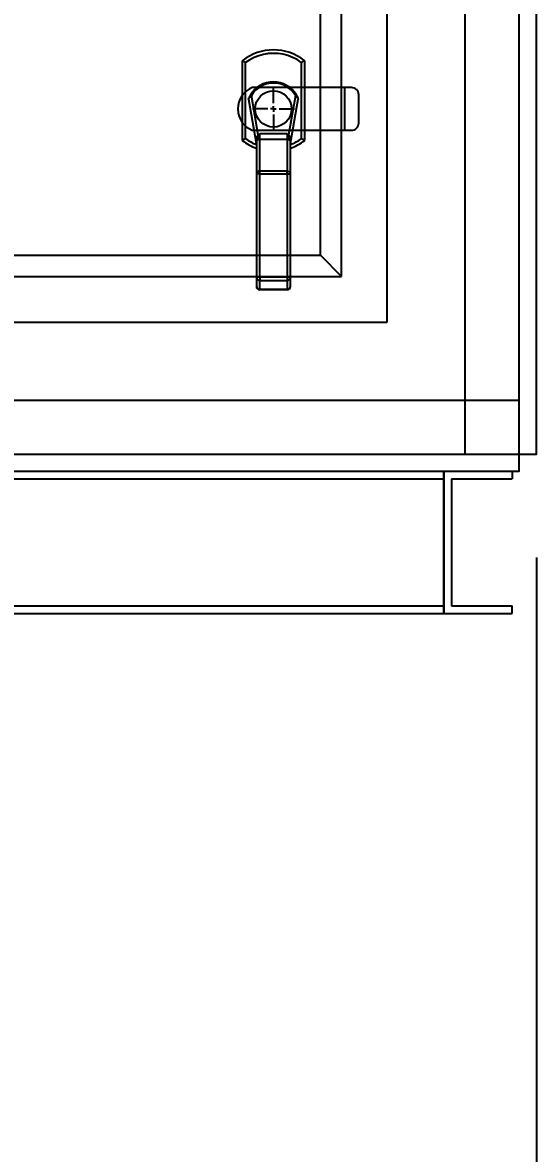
# Model space of a CAD drawing. Header units: millimetres. Extents: x -8864 to 19363, y -6016 to 13777.
# Drawn here: x 4188 to 4549, y -480 to 316 of the extents above; entities that cross this region are included whole.
import ezdxf

# ---------------------------------------------------------------- set-up
doc = ezdxf.new("R2010")
doc.units = ezdxf.units.MM
for name, color, linetype in [('Dim', 1, 'Continuous'), ('McDoor', 7, 'Continuous'), ('McFrame', 7, 'Continuous')]:
    doc.layers.add(name, color=color, linetype=linetype)
doc.styles.add('ROMANS', font='romans.shx')
doc.dimstyles.new('McDim', dxfattribs={"dimscale": 97, "dimtxt": 1.8, "dimasz": 2, "dimexe": 1.25, "dimexo": 0.625, "dimtad": 1, "dimdec": 1, "dimdsep": 46, "dimtxsty": 'ROMANS', "dimcen": 2.5, "dimadec": 0, "dimazin": 0, "dimtfac": 1, "dimtmove": 0, "dimatfit": 1, "dimfxl": 0, "dimarcsym": 0})

# ---------------------------------------------------------------- blocks, each defined once
blk = doc.blocks.new('MXE-B5 P P-Door_820_1750')
for p, q in [((780, 0, 0), (780, 1750, 0)), ((655, 125, 0), (655, 1625, 0)), ((640, 140, 0), (640, 1610, 0)), ((585, 276.87, 0), (585, 220.87, 0)), ((587.4, 222.06, 0), (587.4, 275.67, 0)), ((626.6, 275.67, 0), (626.6, 222.06, 0)), ((629, 220.87, 0), (629, 276.87, 0)), ((589.48, 249.89, 0), (594.96, 218.81, 0)), ((596.37, 224.66, 0), (591.48, 252.4, 0)), ((622.52, 252.4, 0), (617.63, 224.66, 0)), ((619.04, 218.81, 0), (624.52, 249.89, 0)), ((597.4, 221.73, 0), (597.4, 225.4, 0)), ((616.6, 225.4, 0), (597.4, 225.4, 0)), ((616.6, 225.4, 0), (616.6, 221.73, 0)), ((595, 220.57, 0), (595, 219.89, 0)), ((595, 219.89, 0), (595, 197.35, 0)), ((597.4, 221.73, 0), (616.6, 221.73, 0)), ((597.4, 199.19, 0), (597.4, 221.73, 0)), ((616.6, 221.73, 0), (616.6, 199.19, 0)), ((619, 219.89, 0), (619, 220.57, 0)), ((619, 197.35, 0), (619, 219.89, 0)), ((619.04, 218.81, 0), (619.22, 220.95, 0)), ((597.4, 197.35, 0), (597.4, 199.19, 0)), ((616.6, 199.19, 0), (597.4, 199.19, 0)), ((616.6, 197.35, 0), (616.6, 199.19, 0)), ((597.4, 197.35, 0), (595, 197.35, 0)), ((595, 197.35, 0), (595, 124.51, 0)), ((597.4, 197.35, 0), (616.6, 197.35, 0)), ((597.4, 124.51, 0), (597.4, 197.35, 0)), ((616.6, 197.35, 0), (619, 197.35, 0)), ((616.6, 197.35, 0), (616.6, 124.51, 0)), ((619, 124.51, 0), (619, 197.35, 0)), ((140, 140, 0), (640, 140, 0)), ((640, 140, 0), (655, 125, 0)), ((125, 125, 0), (655, 125, 0)), ((597.4, 124.51, 0), (595, 124.51, 0)), ((595, 124.51, 0), (595, 118.13, 0)), ((597.4, 124.51, 0), (597.4, 122.3, 0)), ((616.6, 124.51, 0), (597.4, 124.51, 0)), ((597.4, 122.3, 0), (616.6, 122.3, 0)), ((597.4, 115.92, 0), (597.4, 122.3, 0)), ((619, 124.51, 0), (616.6, 124.51, 0)), ((616.6, 124.51, 0), (616.6, 122.3, 0)), ((616.6, 122.3, 0), (616.6, 115.92, 0)), ((619, 118.13, 0), (619, 124.51, 0)), ((597.4, 115.92, 0), (597.4, 115.73, 0)), ((616.6, 115.92, 0), (597.4, 115.92, 0)), ((616.6, 115.73, 0), (597.4, 115.73, 0)), ((616.6, 115.92, 0), (616.6, 115.73, 0)), ((0, 0, 0), (780, 0, 0))]:
    blk.add_line(p, q)
at = {"elevation": 0}
blk.add_lwpolyline([(592, 228), (662, 228, 0.414214), (667, 233), (667, 253, 0.414214), (662, 258), (592, 258)], format="xyb", dxfattribs=at)
for points in [[(590.79, 252.81), (590.81, 252.81), (590.85, 252.78), (590.91, 252.74), (590.99, 252.69), (591.1, 252.63), (591.22, 252.56), (591.34, 252.48), (591.48, 252.4)], [(623.21, 252.81), (623.19, 252.81), (623.15, 252.78), (623.09, 252.74), (623.01, 252.69), (622.9, 252.63), (622.78, 252.56), (622.66, 252.48), (622.52, 252.4)], [(596.37, 224.66), (596.44, 224.57), (596.5, 224.48), (596.57, 224.4), (596.63, 224.31), (596.7, 224.22), (596.76, 224.14), (596.82, 224.05), (596.88, 223.97)], [(617.12, 223.97), (617.18, 224.05), (617.24, 224.14), (617.3, 224.22), (617.37, 224.31), (617.43, 224.4), (617.5, 224.48), (617.56, 224.57), (617.63, 224.66)], [(594.78, 220.95), (594.86, 220.02), (594.92, 219.35), (594.95, 218.95), (594.96, 218.81)]]:
    blk.add_lwpolyline(points, dxfattribs=at)
blk.add_circle((607, 243, 0), 12.8)
for centre, radius, start, end in [((607, 248.87, 0), 35.61, 51.84277, 128.15723), ((607, 248.87, 0), 33.21, 78.38935, 126.17132), ((607, 248.87, 0), 33.21, 53.82868, 102.95001), ((598.25, 243, 0), 16.25, 112.61986, 247.38014), ((607, 243, 0), 18.95, 31.19906, 148.80094), ((607, 243, 0), 18.15, 31.19906, 148.80094), ((590.27, 250.03, 0), 0.8, 157.20351, 190), ((623.73, 250.03, 0), 0.8, 350, 22.79649), ((607, 248.87, 0), 35.61, 231.84277, 250.30619), ((607, 248.87, 0), 33.21, 233.82868, 248.817), ((594.48, 220.53, 0), 0.518, 4.66562, 55.41201), ((592.6, 218.4, 0), 2.4, 0, 10), ((597.15, 219.56, 0), 2.18, 83.45912, 171.44835), ((616.85, 219.56, 0), 2.18, 8.55169, 96.54087), ((607, 248.87, 0), 33.21, 291.183, 306.17132), ((619.52, 220.53, 0), 0.518, 124.58815, 175.33445), ((607, 248.87, 0), 35.61, 289.69381, 308.15723), ((621.4, 218.4, 0), 2.4, 170, 180), ((597.15, 197.03, 0), 2.18, 83.45915, 171.44827), ((616.85, 197.03, 0), 2.18, 8.55176, 96.54084), ((597.31, 124.61, 0), 2.31, 182.53666, 272.33005), ((616.69, 124.61, 0), 2.31, 267.66995, 357.4633), ((597.31, 118.23, 0), 2.31, 182.53666, 272.33005), ((597.4, 118.13, 0), 2.4, 180, 270), ((616.69, 118.23, 0), 2.31, 267.66995, 357.4633), ((616.6, 118.13, 0), 2.4, 270, 0)]:
    blk.add_arc(centre, radius, start, end)
for points in [[(585, 276.87, 0), (585.8, 276.48, 0), (586.6, 276.08, 0), (587.4, 275.67, 0)], [(629, 276.87, 0), (628.2, 276.48, 0), (627.4, 276.08, 0), (626.6, 275.67, 0)], [(596.88, 223.97, 0), (597.06, 224.44, 0), (597.23, 224.92, 0), (597.4, 225.4, 0)], [(617.12, 223.97, 0), (616.94, 224.44, 0), (616.77, 224.92, 0), (616.6, 225.4, 0)], [(587.4, 222.06, 0), (586.6, 221.65, 0), (585.8, 221.25, 0), (585, 220.87, 0)], [(629, 220.87, 0), (628.2, 221.25, 0), (627.4, 221.65, 0), (626.6, 222.06, 0)]]:
    blk.add_open_spline(points, degree=3)
for points, knots in [([(589.48, 249.89, 0), (589.48, 249.89, 0), (589.5, 249.92, 0), (589.57, 250.01, 0), (589.62, 250.08, 0), (589.73, 250.25, 0), (589.8, 250.35, 0), (589.96, 250.57, 0), (590.05, 250.69, 0), (590.23, 250.93, 0), (590.33, 251.06, 0), (590.54, 251.32, 0), (590.65, 251.45, 0), (590.99, 251.86, 0), (591.23, 252.13, 0), (591.48, 252.4, 0)], [0, 0, 0, 0, 0.125, 0.125, 0.25, 0.25, 0.375, 0.375, 0.5, 0.5, 0.625, 0.625, 0.75, 0.75, 1, 1, 1, 1]), ([(590.79, 252.81, 0), (590.64, 252.57, 0), (590.5, 252.32, 0), (590.23, 251.82, 0), (590.1, 251.57, 0), (589.87, 251.1, 0), (589.77, 250.87, 0), (589.64, 250.59, 0), (589.6, 250.5, 0), (589.56, 250.41, 0), (589.55, 250.38, 0), (589.54, 250.35, 0), (589.53, 250.34, 0), (589.53, 250.34, 0)], [0, 0, 0, 0, 0.25, 0.25, 0.5, 0.5, 0.75, 0.75, 0.875, 0.875, 0.9375, 0.9375, 1, 1, 1, 1]), ([(622.52, 252.4, 0), (622.77, 252.13, 0), (623.01, 251.86, 0), (623.35, 251.45, 0), (623.46, 251.32, 0), (623.67, 251.05, 0), (623.77, 250.93, 0), (623.95, 250.68, 0), (624.04, 250.57, 0), (624.2, 250.35, 0), (624.27, 250.25, 0), (624.39, 250.08, 0), (624.43, 250.01, 0), (624.5, 249.92, 0), (624.52, 249.89, 0), (624.52, 249.89, 0)], [0, 0, 0, 0, 0.25, 0.25, 0.375, 0.375, 0.5, 0.5, 0.625, 0.625, 0.75, 0.75, 0.875, 0.875, 1, 1, 1, 1]), ([(624.47, 250.34, 0), (624.47, 250.34, 0), (624.46, 250.35, 0), (624.45, 250.38, 0), (624.44, 250.41, 0), (624.4, 250.5, 0), (624.36, 250.59, 0), (624.28, 250.78, 0), (624.23, 250.88, 0), (624.13, 251.1, 0), (624.07, 251.22, 0), (623.9, 251.57, 0), (623.77, 251.82, 0), (623.5, 252.32, 0), (623.36, 252.56, 0), (623.21, 252.81, 0)], [0, 0, 0, 0, 0.0625, 0.0625, 0.125, 0.125, 0.25, 0.25, 0.375, 0.375, 0.5, 0.5, 0.75, 0.75, 1, 1, 1, 1]), ([(596.37, 224.66, 0), (596.26, 224.5, 0), (596.12, 224.37, 0), (595.85, 224.12, 0), (595.71, 224, 0), (595.46, 223.74, 0), (595.35, 223.6, 0), (595.16, 223.32, 0), (595.07, 223.17, 0), (594.87, 222.71, 0), (594.8, 222.38, 0), (594.74, 221.69, 0), (594.75, 221.32, 0), (594.78, 220.95, 0)], [0, 0, 0, 0, 0.125, 0.125, 0.25, 0.25, 0.375, 0.375, 0.5, 0.5, 0.75, 0.75, 1, 1, 1, 1]), ([(595, 220.57, 0), (595, 220.74, 0), (595.01, 220.92, 0), (595.06, 221.24, 0), (595.1, 221.39, 0), (595.22, 221.68, 0), (595.3, 221.81, 0), (595.48, 222.06, 0), (595.59, 222.18, 0), (595.81, 222.43, 0), (595.93, 222.55, 0), (596.17, 222.8, 0), (596.28, 222.94, 0), (596.49, 223.21, 0), (596.59, 223.35, 0), (596.75, 223.65, 0), (596.82, 223.81, 0), (596.88, 223.97, 0)], [0, 0, 0, 0, 0.125, 0.125, 0.25, 0.25, 0.375, 0.375, 0.5, 0.5, 0.625, 0.625, 0.75, 0.75, 0.875, 0.875, 1, 1, 1, 1]), ([(596.37, 224.66, 0), (596.54, 224.79, 0), (596.71, 224.91, 0), (596.88, 225.03, 0), (597.05, 225.15, 0), (597.22, 225.27, 0), (597.39, 225.4, 0), (597.39, 225.4, 0), (597.4, 225.4, 0), (597.4, 225.4, 0)], [0, 0, 0, 0, 0.000785588, 0.000785588, 0.000785588, 0.001571314, 0.001571314, 0.001571314, 0.001586806, 0.001586806, 0.001586806, 0.001586806]), ([(617.63, 224.66, 0), (617.46, 224.79, 0), (617.29, 224.91, 0), (617.12, 225.03, 0), (616.95, 225.15, 0), (616.78, 225.27, 0), (616.61, 225.4, 0), (616.61, 225.4, 0), (616.6, 225.4, 0), (616.6, 225.4, 0)], [0, 0, 0, 0, 0.000785588, 0.000785588, 0.000785588, 0.001571314, 0.001571314, 0.001571314, 0.001586806, 0.001586806, 0.001586806, 0.001586806]), ([(617.12, 223.97, 0), (617.17, 223.81, 0), (617.25, 223.65, 0), (617.41, 223.36, 0), (617.51, 223.21, 0), (617.72, 222.93, 0), (617.83, 222.8, 0), (618.07, 222.55, 0), (618.19, 222.42, 0), (618.41, 222.18, 0), (618.52, 222.06, 0), (618.7, 221.81, 0), (618.78, 221.68, 0), (618.9, 221.39, 0), (618.94, 221.24, 0), (618.99, 220.92, 0), (619, 220.74, 0), (619, 220.57, 0)], [0, 0, 0, 0, 0.125, 0.125, 0.25, 0.25, 0.375, 0.375, 0.5, 0.5, 0.625, 0.625, 0.75, 0.75, 0.875, 0.875, 1, 1, 1, 1]), ([(619.22, 220.95, 0), (619.25, 221.32, 0), (619.27, 221.68, 0), (619.22, 222.2, 0), (619.19, 222.37, 0), (619.11, 222.7, 0), (619.06, 222.86, 0), (618.92, 223.17, 0), (618.84, 223.32, 0), (618.65, 223.6, 0), (618.53, 223.74, 0), (618.29, 224, 0), (618.15, 224.12, 0), (617.88, 224.38, 0), (617.74, 224.5, 0), (617.63, 224.66, 0)], [0, 0, 0, 0, 0.25, 0.25, 0.375, 0.375, 0.5, 0.5, 0.625, 0.625, 0.75, 0.75, 0.875, 0.875, 1, 1, 1, 1])]:
    blk.add_open_spline(points, degree=3, knots=knots)
at = {"layer": 'Dim', "color": 0}
for p, q in [((607, 247, 0), (607, 257.8, 0)), ((603, 243, 0), (592.2, 243, 0)), ((607, 243, 0), (605, 243, 0)), ((607, 243, 0), (605, 243, 0)), ((607, 243, 0), (607, 245, 0)), ((607, 243, 0), (607, 245, 0)), ((607, 243, 0), (609, 243, 0)), ((607, 243, 0), (607, 241, 0)), ((607, 243, 0), (609, 243, 0)), ((607, 243, 0), (607, 241, 0)), ((607, 239, 0), (607, 228.2, 0)), ((611, 243, 0), (621.8, 243, 0))]:
    blk.add_line(p, q, dxfattribs=at)
at = {"layer": 'McFrame', "color": 5}
for p, q in [((687, 93, 0), (687, 1657, 0)), ((657, 258, 0), (657, 228, 0)), ((93, 93, 0), (687, 93, 0))]:
    blk.add_line(p, q, dxfattribs=at)
blk = doc.blocks.new('*D33')
at = {"layer": 'Defpoints', "color": 0}
for p in [(2187, 0), (4549, 0), (4549, -770.18)]:
    blk.add_point(p, dxfattribs=at)
at = {"layer": 'Dim', "color": 0, "lineweight": -2}
for p, q in [((2187, -60.62), (2187, -891.43)), ((4549, -60.62), (4549, -891.43)), ((2381, -770.18), (4355, -770.18))]:
    blk.add_line(p, q, dxfattribs=at)
at = {"layer": 'Dim', "color": 0}
for points in [[(2381, -737.85), (2381, -802.51), (2187, -770.18)], [(4355, -737.85), (4355, -802.51), (4549, -770.18)]]:
    blk.add_solid(points, dxfattribs=at)
at = {"layer": 'Dim', "color": 0, "insert": (3368, -622.26), "char_height": 174.6, "attachment_point": 5, "style": 'ROMANS'}
blk.add_mtext('2362', dxfattribs=at)
blk = doc.blocks.new('*D34')
at = {"layer": 'Defpoints', "color": 0}
for p in [(0, 0), (4549, 0), (4549, -1154.3)]:
    blk.add_point(p, dxfattribs=at)
at = {"layer": 'Dim', "color": 0, "lineweight": -2}
for p, q in [((0, -60.62), (0, -1275.55)), ((4549, -60.62), (4549, -1275.55)), ((194, -1154.3), (4355, -1154.3))]:
    blk.add_line(p, q, dxfattribs=at)
at = {"layer": 'Dim', "color": 0}
for points in [[(194, -1121.97), (194, -1186.63), (0, -1154.3)], [(4355, -1121.97), (4355, -1186.63), (4549, -1154.3)]]:
    blk.add_solid(points, dxfattribs=at)
at = {"layer": 'Dim', "color": 0, "insert": (2274.5, -1006.38), "char_height": 174.6, "attachment_point": 5, "style": 'ROMANS'}
blk.add_mtext('4549', dxfattribs=at)

msp = doc.modelspace()

# ---------------------------------------------------------------- linework, layer by layer
at = {"layer": 'McFrame', "color": 5}
for p, q in [((4499, 12), (4499, 3368)), ((2187, 50), (4537, 50))]:
    msp.add_line(p, q, dxfattribs=at)
at = {"layer": 'McFrame'}
for p, q in [((2240, 0), (4484, 0)), ((4484, -100), (4484, 0)), ((4484, 0), (4532, 0)), ((4484, 0), (4484, -100)), ((4532, 0), (4532, -5.3)), ((2240, -5.3), (4484, -5.3)), ((4489.3, -5.3), (4532, -5.3)), ((4489.3, -5.3), (4489.3, -94.7)), ((2240, -94.7), (4484, -94.7)), ((4489.3, -94.7), (4532, -94.7)), ((4532, -100), (4532, -94.7)), ((2240, -100), (4484, -100)), ((4484, -100), (4532, -100))]:
    msp.add_line(p, q, dxfattribs=at)
for points in [[(2187, 0), (4537, 0), (4537, 3380), (2187, 3380)], [(2187, 12), (4549, 12), (4549, 3368), (2187, 3368)]]:
    msp.add_lwpolyline(points, close=True, dxfattribs=at)

# ---------------------------------------------------------------- block references
at = {"layer": 'McDoor'}
msp.add_blockref('MXE-B5 P P-Door_820_1750', (3757, 12), dxfattribs=at)

# ---------------------------------------------------------------- dimensions: what is measured, and where the dimension line sits
at = {"layer": 'Dim'}
for base, p1, picture, middle in [((4549, -1154.3), (0, 0), '*D34', (2274.5, -1006.38)), ((4549, -770.18), (2187, 0), '*D33', (3368, -622.26))]:
    dim = msp.add_linear_dim(base=base, p1=p1, p2=(4549, 0), dimstyle='McDim', dxfattribs=at)
    dim.commit()
    dim.dimension.update_dxf_attribs({"geometry": picture, "text_midpoint": middle})

doc.saveas('drawing.dxf')
